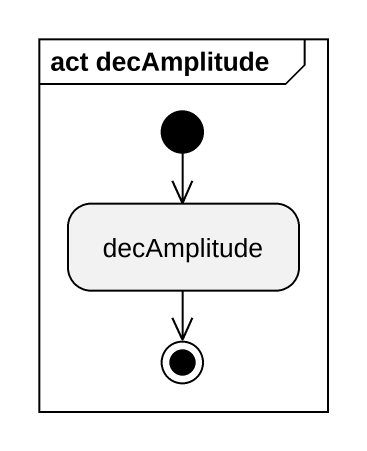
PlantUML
@startuml
mainframe act decAmplitude
hide empty description
state decAmplitude
[*] --> decAmplitude
decAmplitude --> [*]
@enduml
